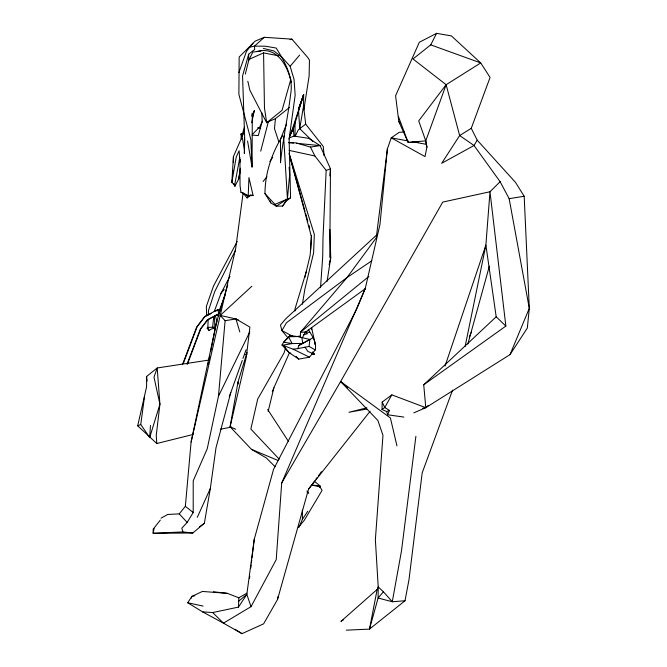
<?xml version="1.0" encoding="UTF-8"?>
<svg xmlns="http://www.w3.org/2000/svg" width="667" height="667" viewBox="0 0 667 667"><rect width="100%" height="100%" fill="white"/><g stroke="black" fill="none" stroke-linecap="round" stroke-linejoin="round"><path stroke-width="1" d="M209.246 360.013L157.212 367.976L146.598 376.455L146.582 386.843L137.702 425.813L156.795 443.513L193.013 434.492M242.279 360.422L230.79 392.605L216.008 447.724L210.322 488.536L204.36 523.295L192.788 533.008L182.95 531.933L181.799 528.206L187.169 522.411L193.205 512.489L193.213 480.815L207.22 448.808L218.459 396.248L225.113 320.694L220.218 315.416L235.659 248.699L243.096 193.222M238.861 597.79L227.205 593.322L202.384 591.446L191.821 596.423L187.719 602.76L202.543 611.839L212.69 612.556L238.478 607.095L238.861 597.79L246.907 593.163M300.425 337.294L300.458 332.233L347.057 277.522L376.255 237.827L387.41 148.766L391.237 137.836L399.2 132.324L404.344 131.966M329.773 257.404L330.482 168.843L320.102 145.606L308.879 138.377L294.055 136.101L289.303 137.902M247.574 141.037L252.034 167.033L252.318 113.19L251.851 116.166M324.087 155.761L323.27 146.465L305.703 124.137L303.543 105.978L303.66 94.564L298.341 109.205M252.034 167.033L250.85 139.561L238.886 94.38L239.161 57.02L255.127 41.146L264.282 37.302L291.896 39.145L307.854 57.629L309.446 60.138L309.129 75.938L303.86 109.813M233.058 172.695L233.108 170.685M233.3 162.623L233.442 156.57L240.679 140.037L244.439 127.03M382.191 402.068L384.726 407.512L389.495 410.397L386.66 411.547L382.016 409.513L382.191 402.068L391.837 394.864L425.788 407.679L510.038 354.602L527.339 328.039L529.298 308.337L524.179 196.24L515.516 182.391L477.205 140.162L471.261 128.322L490.07 77.422L480.724 62.94L451.409 35.918L436.585 33.35L419.326 42.271L395.589 95.748L398.816 121.544L408.112 142.405L418.634 142.196M298.357 527.405L304.327 520.202L322.078 490.378L319.935 486.852L319.968 485.876L314.682 481.532M208.154 319.393L207.846 327.355L209.029 330.398L211.764 328.831L215.641 328.064M208.304 315.416L208.496 310.447L214.657 291.754L235.618 250.025M310.764 249.708L311.364 235.384M315.258 349.942L309.079 346.448L309.88 339.461L297.549 336.552L290.062 335.576L283.658 342.196L281.991 345.022L289.061 352.61L298.749 359.113L309.471 357.195L315.258 349.942C316.883 342.204 312.106 335.993 308.563 329.806M319.893 487.435L319.968 485.876L311.864 485.042L319.935 486.852M289.044 142.496L296.181 142.93L310.447 147.065L314.907 155.986L326.171 170.435L323.003 237.627L322.711 256.487L320.535 287.66M238.878 72.561L246.473 51.359L249.75 47.182L254.494 46.123L265.391 46.215L276.163 48.049C284.942 61.889 293.855 77.747 290.579 94.706C287.869 117.5 282.675 139.912 280.515 162.79L280.474 139.22L286.61 123.962M144.506 396.69L140.745 424.495L149.7 437.485L150.459 425.446M233.442 156.57L231.824 182.55L234.742 184.634L234.917 186.243L238.628 179.173L240.045 172.194M263.323 48.408L273.862 50.934L281.574 56.853L290.137 66.325L294.039 79.315L295.156 95.189L289.111 138.978L290.57 197.782L285.818 201.434L282.608 206.053L276.271 206.186L270.744 202.876L264.957 193.555C265.116 172.986 271.777 153.177 282.583 135.793M387.602 150.817L387.41 148.766L379.965 224.479L365.291 288.377L281.699 482.991L276.221 559.63L251.034 606.662L223.445 623.161L202.543 611.839M244.464 137.861L244.38 153.618L244.739 139.578L242.555 75.963L248.691 54.16L254.686 49.516L254.494 46.123L264.282 37.302M161.064 518.167L167.717 514.465L179.223 513.882L185.359 506.328L191.095 442.021L216.416 322.811L227.73 285.017M289.511 107.445L275.429 118.618L274.479 128.648L278.848 141.879M329.781 175.863L330.482 168.843L326.171 170.435M209.029 330.398L207.012 328.247L207.846 327.355L212.623 327.297L213.74 316.458M249.533 578.314L249.783 576.263M250.775 568.067L251.142 564.999M251.392 562.948L251.759 559.88M252.009 557.829L254.235 539.395L273.553 469.326L356.361 309.771M415.891 436.326L401.526 550.675L392.288 601.751L378.097 598.024L378.214 586.935L375.371 539.661L382.975 435.351L377.897 420.493L340.62 381.541L442.746 202.093L489.987 191.754L500.117 181.699L474.037 145.498L459.646 135.543L446.131 84.709L412.99 58.971L430.74 44.864L436.585 33.35M231.999 181.191L231.824 182.55L236.235 157.028L239.111 150.75L239.962 162.323L240.037 185.618L240.945 192.254L248.207 195.823L253.085 195.464L248.941 177.58L248.207 195.823L247.098 197.949L243.088 193.13L240.945 192.254M254.235 539.395L246.823 594.397L238.478 607.095M327.113 281.324L330.749 257.645L329.815 229.523M430.74 44.864L480.724 62.94L446.131 84.709L425.746 140.87L426.922 147.124L425.021 156.595L391.237 137.836L408.279 140.987M238.628 179.173L240.378 168.217M239.962 162.323L240.437 159.388M302.384 304.252L304.852 289.203L313.598 252.901L314.34 234.45L289.036 153.143M295.014 122.069L295.056 136.568L298.157 130.148L299.733 128.648L303.543 105.978M247.032 352.543L238.019 381.966L230.098 426.772L251.451 449.333L266.316 457.937L275.096 466.717M212.69 612.556L223.445 623.161L241.996 633.65L263.607 623.837L277.522 599.525L278.064 596.465M234.742 184.634L239.82 157.57M452.551 390.12L422.203 472.82L408.996 579.615L405.019 600.759L392.288 601.751L383.417 591.771L378.214 586.935L377.163 589.436L369.493 629.106L346.315 630.173M154.094 528.581L153.152 533.292L192.788 533.008M208.112 364.349L208.513 362.323M208.921 360.297L209.73 356.245M210.739 351.175L216.416 322.811M465.124 346.456L485.884 245.106L489.987 191.754L505.861 326.08L423.728 384.767L425.788 407.679L413.807 412.865M251.692 122.745L254.277 110.555L252.418 117.5M191.429 598.149L191.821 596.423L194.772 595.789M191.095 442.021L220.218 315.416L251.868 286.243M329.123 264.716L330.749 257.645M304.877 277.414L310.155 255.161L311.439 236.693L289.195 154.194M268.142 411.447L273.87 387.861L289.428 352.826M245.323 74.037L248.741 60.355L252.835 52.084L260.947 51.067M260.705 151.184L268.334 121.761L275.429 118.618M149.7 437.485L159.913 404.219L157.212 367.976L154.002 377.197L159.913 404.219L156.253 435.434L156.795 443.513M467.834 344.072L489.353 266.166M277.522 599.525L308.529 489.186L314.691 480.849M290.82 79.356L282.058 110.313L266.692 122.728L249.858 90.195L247.816 81.224M299.099 107.595L303.66 94.564L293.13 129.323L289.828 135.309M306.353 271.369L294.981 309.013L294.997 311.005M285.584 347.974L284.075 352.901L257.687 399.108L250.85 429.081L279.223 459.163M284.325 135.86L283.717 137.802L287.427 198.891L282.608 206.053M281.991 345.022L293.188 349.2L297.849 348.608L298.883 345.448L313.523 337.485M289.111 138.978L303.66 94.564M445.047 366.083L485.884 245.106L496.198 316.783L505.861 326.08M244.472 130.182L242.146 136.885L244.456 149.933M242.971 358.471L246.106 349.691M214.24 311.531L220.96 293.405L229.973 276.246M182.475 364.649L196.582 327.205L204.961 316.266L217.867 309.663L220.719 310.789M183.333 363.398L197.199 326.613L204.661 316.875M187.043 364.215L200.258 329.273L207.737 319.51L218.834 313.807L217.867 309.663L215.733 311.206M187.494 364.024L200.859 328.673L207.429 320.102L218.834 313.807M219.068 310.922L225.021 295.489M229.281 396.481L230.79 392.605M356.837 308.846L365.291 288.377M272.294 391.662L273.87 387.861M510.038 354.602L529.298 308.337L509.146 198.683L500.117 181.699M403.868 417.083L387.652 414.782L389.495 410.397M299.074 527.163L302.418 519.31L307.745 511.239M469.301 337.01L471.369 332.241M197.282 517.325L210.322 488.536M262.356 121.186L259.805 126.797L252.56 134.267M218.459 396.248L249.783 331.924M237.21 241.496L213.54 285.96L206.361 306.395L206.62 315.549M302.493 337.535L305.436 332.133L365.574 288.511M391.837 394.864L384.726 407.512L382.016 409.513M281.699 482.991L340.62 381.541L390.395 417.959L396.957 445.889M289.636 135.234L293.13 129.323L291.221 131.624M477.205 140.162L474.037 145.498L441.687 163.282L459.646 135.543L471.261 128.322M269.86 161.589L272.728 157.279M315.925 479.181L317.159 477.514M318.392 475.846L321.469 471.677M446.131 84.709L418.718 120.877L425.746 140.87L426.922 147.124M160.33 520.068L153.177 529.131L153.152 533.292L182.95 531.933M308.529 489.186L370.127 411.239M263.106 181.491L266.95 176.672M220.96 293.405L224.195 289.395M249.75 47.182L252.935 43.263M290.137 66.325L299.616 55.094M383.417 591.771L378.097 598.024L369.493 629.106L405.019 600.759M290.062 335.576L283.658 342.196L292.213 343.58L302.71 343.43L309.88 339.461M423.728 384.767L496.198 316.783M428.072 405.561L425.788 407.679L422.72 408.271M376.922 234.726L285.668 318.859L280.482 325.029L281.916 330.599L287.852 337.752M377.163 589.436L340.912 621.411L343.505 619.801M238.861 601.042L246.823 594.397L251.034 606.662M368.868 276.446L300.458 332.233L305.436 332.133M247.098 197.949L250.792 195.072L253.085 195.464M312.79 141.421L299.733 128.648L305.703 124.137M199.383 526.863L204.36 523.295M371.836 260.764L347.057 277.522L286.418 322.786L281.916 330.599L293.363 336.627M268.334 121.761L266.692 122.728L264.465 108.054L263.573 52.885L278.773 55.853M298.883 345.448L302.71 343.43L301.884 337.869M205.578 316.4L207.429 315.458M209.271 314.516L211.122 313.565M248.508 59.621L263.573 52.885M264.957 193.555L274.946 204.344L290.57 197.782M137.702 425.813L140.745 424.495M241.446 139.136L240.887 134.05L242.096 133.6M290.012 39.695L291.896 39.145M250.792 195.072L248.207 195.823L243.088 193.13M299.533 335.976L297.549 336.552L288.386 336.752L292.213 343.58L283.066 345.139L289.061 352.61L290.745 353.177M303.502 334.834L307.479 333.683L305.111 332.199M366.85 407.829L348.908 412.273L366.75 409.063M297.849 348.608L309.079 346.448M220.343 429.223L231.482 427.08M509.146 198.683L524.179 196.24M225.113 320.694L235.935 318.943L238.694 320.177M244.956 354.552L246.998 354.244M310.447 147.065L320.102 145.606L296.54 143.313M212.623 327.297L214.857 327.03L214.449 316.7M425.746 140.87L408.112 142.405L398.449 116.6M257.112 51.451C277.289 45.956 287.519 66.033 291.337 82.333M311.597 354.069L314.532 354.26L312.64 351.901M288.678 142.671L293.588 143.071M240.887 134.05L242.938 134.234M252.134 135.059L258.271 135.609L262.156 121.803L261.848 112.923M213.432 591.779L227.205 593.322M305.228 331.841L309.705 332.508M257.637 127.781L260.714 128.297M412.289 141.729L426.321 144.33M187.719 602.76L203.101 606.095M289.103 150.383L314.907 155.986M220.218 315.416L235.935 318.943L249.9 327.113L246.34 356.92L230.098 426.772L235.743 429.256M216.7 315.341L218.626 316.083M251.451 449.333L278.231 460.563M314.532 354.26L307.846 351.426L304.986 347.157M293.188 349.2L309.471 357.195M307.095 492.263L308.763 493.121L306.928 490.962M213.723 328.047L215.516 329.023L214.274 327.897M235.034 629.306L241.996 633.65M193.205 512.489L185.359 506.328M340.62 381.541L347.49 387.81M296.098 356.361L298.749 359.113M179.223 513.882L187.169 522.411M398.816 121.544L400.058 123.103M274.946 204.344L276.271 206.186L287.427 198.891L289.678 174.462L289.111 167.242M267.659 409.471L288.553 441.562M233.458 183.717L234.917 186.243M314.657 343.297L315.474 345.089L311.497 327.355M386.66 411.547L387.652 414.782M235.935 318.943L239.787 331.874M289.495 155.178L305.027 211.306M305.586 213.315L307.804 221.327M308.913 225.338L309.746 228.347M215.274 315.324L217.067 321.961M270.227 200.942L270.744 202.876M238.019 381.966L238.402 384M293.121 128.031L294.055 136.101M146.598 376.455L147.073 381.174M298.516 110.464L299.733 128.648M311.597 327.647L311.689 329.598M248.691 54.16L248.741 60.355M302.376 510.13L302.418 519.31"/></g></svg>
